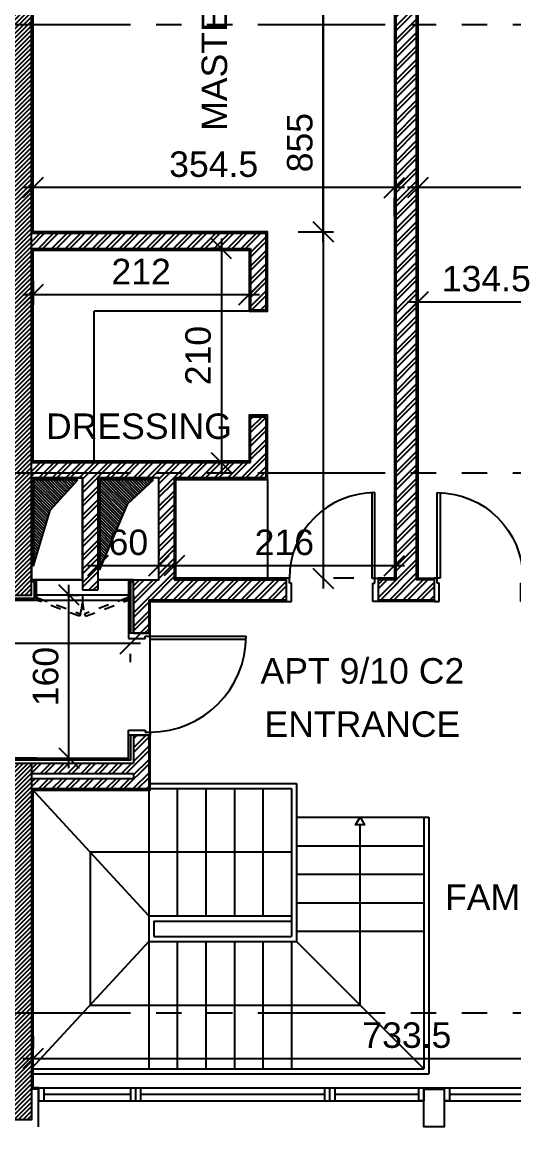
# Model space of a CAD drawing. Extents: x 186.8 to 246.9, y -2.6 to 70.8.
# Drawn here: x 211.07 to 215.9, y 6.43 to 17.27 of the extents above; entities that cross this region are included whole.
import ezdxf
from ezdxf.enums import TextEntityAlignment as Align

# ---------------------------------------------------------------- set-up
doc = ezdxf.new("R2010")
doc.units = 0
doc.header["$MEASUREMENT"] = 0
doc.header["$PDMODE"] = 35
doc.header["$PDSIZE"] = 0.3
doc.linetypes.add('AXIS_100$0$A-AXIS$0$PHANTOM', pattern=[2.5, 1.25, -0.25, 0.25, -0.25, 0.25, -0.25])
doc.linetypes.add('HIDDEN2', pattern=[0.1875, 0.125, -0.0625])
doc.layers.get('0').update_dxf_attribs({"linetype": 'CONTINUOUS'})
doc.layers.get('DEFPOINTS').update_dxf_attribs({"linetype": 'CONTINUOUS'})
for name, color, linetype in [('A-ALU', 9, 'CONTINUOUS'), ('A-closet', 252, 'CONTINUOUS'), ('a-dim', 3, 'CONTINUOUS'), ('A-DOORS', 1, 'CONTINUOUS'), ('A-FLOR-STRS-ARO', 1, 'CONTINUOUS'), ('A-HATCH-CONC', 8, 'CONTINUOUS'), ('A-HATCH-WALL', 8, 'CONTINUOUS'), ('A-NOMENCLATURE', 3, 'CONTINUOUS'), ('A-PLASTER', 8, 'CONTINUOUS'), ('A-PORTE', 1, 'CONTINUOUS'), ('A-proj-wood', 5, 'CONTINUOUS'), ('A-PROJECTION', 9, 'CONTINUOUS'), ('a-revetement', 1, 'CONTINUOUS'), ('A-sect-marble', 1, 'CONTINUOUS'), ('a-shaft', 251, 'CONTINUOUS'), ('A-STAIR', 9, 'CONTINUOUS'), ('A-WALL', 4, 'CONTINUOUS'), ('AXIS_100$0$A-AXIS-100', 10, 'AXIS_100$0$A-AXIS$0$PHANTOM'), ('S-9-10TH$0$A-SHAFT 9-10TH', 8, 'CONTINUOUS'), ('S-9-10TH$0$A-STR 9-10TH', 2, 'CONTINUOUS')]:
    doc.layers.add(name, color=color, linetype=linetype)
doc.styles.add('A100-STEXT', font='ARIAL.TTF', dxfattribs={"height": 0.25})
doc.dimstyles.new('A100-DIM', dxfattribs={"dimtxt": 0.25, "dimasz": 0.2, "dimexe": 0.1, "dimexo": 0.3, "dimgap": 0.1, "dimtad": 1, "dimlfac": 100, "dimrnd": 0.5, "dimdsep": 46, "dimtxsty": 'A100-STEXT', "dimblk1": 'OBLIQUE', "dimblk2": 'OBLIQUE', "dimsah": 1, "dimcen": -0.05, "dimdle": 0.1, "dimclrd": 15, "dimclre": 15, "dimclrt": 256, "dimadec": 0, "dimazin": 0, "dimtfac": 0.28, "dimtix": 1, "dimtmove": 2, "dimatfit": 3, "dimldrblk": 'OBLIQUE', "dimfxl": 0, "dimtolj": 1, "dimarcsym": 0})
pattern_1 = [(45, (195.38718, -3e-10), (-0.06629126, 0.06629126), []), (45, (195.43137, -3e-10), (-0.06629126, 0.06629126), [])]

# ---------------------------------------------------------------- blocks, each defined once
blk = doc.blocks.new('P90E23D')
at = {"layer": 'A-PORTE'}
for p, q in [((0, 0), (0, -0.05)), ((0.23, 0), (0, 0)), ((0.23, -0.03), (0.23, 0)), ((0, -0.05), (0.18, -0.05)), ((0.18, -0.05), (0.18, -0.03)), ((0.18, -0.03), (0.23, -0.03)), ((0, -0.9), (0, -0.85)), ((0, -0.85), (0.18, -0.85)), ((0.18, -0.85), (0.18, -0.87)), ((1.07, -0.84), (0.23, -0.84)), ((0.23, -0.84), (0.23, -0.88)), ((0.23, -0.9), (0, -0.9)), ((0.18, -0.87), (0.23, -0.87)), ((0.23, -0.87), (1.07, -0.87)), ((0.23, -0.87), (0.23, -0.9))]:
    blk.add_line(p, q, dxfattribs=at)
blk.add_arc((0.23, -0.87), 0.84, 0, 90, dxfattribs=at)
blk = doc.blocks.new('P100E21.5D')
at = {"layer": 'A-PORTE'}
for p, q in [((0.03, 0.215), (0.03, 1.155)), ((0.06, 1.155), (0.06, 0.215)), ((0.03, 0.215), (0, 0.215)), ((0, 0.215), (0, 0)), ((0.06, 0.215), (0.02, 0.215)), ((0.03, 0.165), (0.03, 0.215)), ((0.05, 0.165), (0.03, 0.165)), ((0.05, 0), (0.05, 0.165)), ((0.95, 0), (0.95, 0.165)), ((0.95, 0.165), (0.97, 0.165)), ((0.97, 0.215), (1, 0.215)), ((0.97, 0.165), (0.97, 0.215)), ((1, 0.215), (1, 0)), ((0, 0), (0.05, 0)), ((1, 0), (0.95, 0))]:
    blk.add_line(p, q, dxfattribs=at)
blk.add_arc((0.03, 0.215), 0.94, 0, 90, dxfattribs=at)
blk = doc.blocks.new('A$C5D3262F0')
at = {"layer": 'A-ALU'}
for p, q in [((15.848, 6.815), (15.848, 6.685)), ((15.848, 6.815), (19.628, 6.815)), ((15.898, 6.815), (15.898, 6.685)), ((15.899, 6.75), (16.748, 6.75)), ((16.748, 6.815), (16.748, 6.685)), ((16.798, 6.815), (16.798, 6.685)), ((16.848, 6.815), (16.848, 6.685)), ((16.848, 6.75), (18.653, 6.75)), ((18.653, 6.815), (18.653, 6.685)), ((18.703, 6.815), (18.703, 6.685)), ((18.753, 6.815), (18.753, 6.685)), ((18.753, 6.75), (19.578, 6.75)), ((19.828, 6.815), (23.058, 6.815)), ((19.879, 6.75), (22.058, 6.75)), ((15.848, 6.685), (19.628, 6.685)), ((19.828, 6.685), (23.058, 6.685))]:
    blk.add_line(p, q, dxfattribs=at)
for points in [[(19.628, 6.685), (19.578, 6.685), (19.578, 6.815), (19.628, 6.815)], [(19.879, 6.685), (19.829, 6.685), (19.829, 6.815), (19.879, 6.815)]]:
    blk.add_lwpolyline(points, close=True, dxfattribs=at)
blk = doc.blocks.new('_OBLIQUE')
at = {"color": 0, "linetype": 'ByBlock'}
blk.add_line((-0.5, -0.5), (0.5, 0.5), dxfattribs=at)
blk = doc.blocks.new('*D72')
at = {"layer": 'a-dim', "color": 15, "lineweight": -2}
for p, q in [((212.236, 11.174), (205.916, 11.174)), ((206.016, 10.992), (206.016, 11.074)), ((212.136, 10.992), (212.136, 11.074))]:
    blk.add_line(p, q, dxfattribs=at)
at = {"layer": 'DEFPOINTS', "color": 0}
for p in [(206.016, 11.292), (212.136, 11.292), (206.016, 11.174)]:
    blk.add_point(p, dxfattribs=at)
at = {"layer": 'a-dim', "color": 15, "lineweight": -2, "xscale": 0.2, "yscale": 0.2, "zscale": 0.2}
for p, rotation in [((206.016, 11.174), 179.9999999977975), ((212.136, 11.174), 359.9999999977975)]:
    blk.add_blockref('_OBLIQUE', p, dxfattribs=dict(at, rotation=rotation))
at = {"layer": 'a-dim', "insert": (209.076, 11.402), "char_height": 0.25, "attachment_point": 5, "rotation": 360, "style": 'A100-STEXT'}
blk.add_mtext('\\A1;612', dxfattribs=at)
blk = doc.blocks.new('*D73')
at = {"layer": 'a-dim', "color": 15, "lineweight": -2}
for p, q in [((211.532, 9.95), (211.532, 11.75)), ((211.516, 11.65), (211.632, 11.65)), ((211.516, 10.05), (211.632, 10.05))]:
    blk.add_line(p, q, dxfattribs=at)
at = {"layer": 'DEFPOINTS', "color": 0}
for p in [(211.216, 11.65), (211.532, 11.65), (211.216, 10.05)]:
    blk.add_point(p, dxfattribs=at)
at = {"layer": 'a-dim', "color": 15, "lineweight": -2, "xscale": 0.2, "yscale": 0.2, "zscale": 0.2}
for p, rotation in [((211.532, 11.65), 90), ((211.532, 10.05), 270)]:
    blk.add_blockref('_OBLIQUE', p, dxfattribs=dict(at, rotation=rotation))
at = {"layer": 'a-dim', "insert": (211.305, 10.85), "char_height": 0.25, "attachment_point": 5, "rotation": 90, "style": 'A100-STEXT'}
blk.add_mtext('\\A1;160', dxfattribs=at)
blk = doc.blocks.new('*D91')
at = {"layer": 'a-dim', "color": 15, "lineweight": -2}
for p, q in [((211.181, 14.735), (211.181, 14.499)), ((213.301, 14.735), (213.301, 14.499)), ((211.081, 14.599), (213.401, 14.599))]:
    blk.add_line(p, q, dxfattribs=at)
at = {"layer": 'DEFPOINTS', "color": 0}
for p in [(211.181, 15.035), (213.301, 15.035), (213.301, 14.599)]:
    blk.add_point(p, dxfattribs=at)
at = {"layer": 'a-dim', "color": 15, "lineweight": -2, "xscale": 0.2, "yscale": 0.2, "zscale": 0.2, "rotation": 180}
blk.add_blockref('_OBLIQUE', (211.181, 14.599), dxfattribs=at)
at = {"layer": 'a-dim', "color": 15, "lineweight": -2, "xscale": 0.2, "yscale": 0.2, "zscale": 0.2}
blk.add_blockref('_OBLIQUE', (213.301, 14.599), dxfattribs=at)
at = {"layer": 'a-dim', "insert": (212.241, 14.825), "char_height": 0.25, "attachment_point": 5, "style": 'A100-STEXT'}
blk.add_mtext('\\A1;212', dxfattribs=at)
blk = doc.blocks.new('*D92')
at = {"layer": 'a-dim', "color": 15, "lineweight": -2}
for p, q in [((213.028, 15.15), (213.028, 12.85)), ((213.016, 15.05), (212.928, 15.05)), ((213.016, 12.95), (212.928, 12.95))]:
    blk.add_line(p, q, dxfattribs=at)
at = {"layer": 'DEFPOINTS', "color": 0}
for p in [(213.316, 15.05), (213.028, 12.95), (213.316, 12.95)]:
    blk.add_point(p, dxfattribs=at)
at = {"layer": 'a-dim', "color": 15, "lineweight": -2, "xscale": 0.2, "yscale": 0.2, "zscale": 0.2}
for p, rotation in [((213.028, 15.05), 90), ((213.028, 12.95), 270)]:
    blk.add_blockref('_OBLIQUE', p, dxfattribs=dict(at, rotation=rotation))
at = {"layer": 'a-dim', "insert": (212.801, 14), "char_height": 0.25, "attachment_point": 5, "rotation": 90, "style": 'A100-STEXT'}
blk.add_mtext('\\A1;210', dxfattribs=at)
blk = doc.blocks.new('*D105')
at = {"layer": 'a-dim', "color": 15, "lineweight": -2}
for p, q in [((214.956, 15.515), (214.956, 15.749)), ((218.501, 15.515), (218.501, 15.749)), ((218.601, 15.649), (214.856, 15.649))]:
    blk.add_line(p, q, dxfattribs=at)
at = {"layer": 'DEFPOINTS', "color": 0}
for p in [(214.956, 15.649), (214.956, 15.215), (218.501, 15.215)]:
    blk.add_point(p, dxfattribs=at)
at = {"layer": 'a-dim', "color": 15, "lineweight": -2, "xscale": 0.2, "yscale": 0.2, "zscale": 0.2}
for p, rotation in [((214.956, 15.649), 180.000001381241), ((218.501, 15.649), 1.38124104154258e-06)]:
    blk.add_blockref('_OBLIQUE', p, dxfattribs=dict(at, rotation=rotation))
at = {"layer": 'a-dim', "insert": (216.728, 15.877), "char_height": 0.25, "attachment_point": 5, "rotation": 0, "style": 'A100-STEXT'}
blk.add_mtext('\\A1;354.5', dxfattribs=at)
blk = doc.blocks.new('*D106')
at = {"layer": 'a-dim', "color": 15, "lineweight": -2}
for p, q in [((214.826, 15.649), (211.081, 15.649)), ((211.181, 15.368), (211.181, 15.549)), ((214.726, 15.368), (214.726, 15.549))]:
    blk.add_line(p, q, dxfattribs=at)
at = {"layer": 'DEFPOINTS', "color": 0}
for p in [(211.181, 15.668), (211.181, 15.649), (214.726, 15.668)]:
    blk.add_point(p, dxfattribs=at)
at = {"layer": 'a-dim', "color": 15, "lineweight": -2, "xscale": 0.2, "yscale": 0.2, "zscale": 0.2}
for p, rotation in [((211.181, 15.649), 180.0000000104901), ((214.726, 15.649), 1.049000886155227e-08)]:
    blk.add_blockref('_OBLIQUE', p, dxfattribs=dict(at, rotation=rotation))
at = {"layer": 'a-dim', "insert": (212.953, 15.877), "char_height": 0.25, "attachment_point": 5, "rotation": 0, "style": 'A100-STEXT'}
blk.add_mtext('\\A1;354.5', dxfattribs=at)
blk = doc.blocks.new('*D107')
at = {"layer": 'a-dim', "color": 15, "lineweight": -2}
for p, q in [((214.027, 15.115), (214.027, 20.465)), ((213.781, 20.365), (214.127, 20.365)), ((213.781, 15.215), (214.127, 15.215))]:
    blk.add_line(p, q, dxfattribs=at)
at = {"layer": 'DEFPOINTS', "color": 0}
for p in [(213.481, 20.365), (214.027, 20.365), (213.481, 15.215)]:
    blk.add_point(p, dxfattribs=at)
at = {"layer": 'a-dim', "color": 15, "lineweight": -2, "xscale": 0.2, "yscale": 0.2, "zscale": 0.2}
for p, rotation in [((214.027, 20.365), 90), ((214.027, 15.215), 270)]:
    blk.add_blockref('_OBLIQUE', p, dxfattribs=dict(at, rotation=rotation))
at = {"layer": 'a-dim', "insert": (213.799, 17.79), "char_height": 0.25, "attachment_point": 5, "rotation": 90, "style": 'A100-STEXT'}
blk.add_mtext('\\A1;515', dxfattribs=at)
blk = doc.blocks.new('*D108')
at = {"layer": 'a-dim', "color": 15, "lineweight": -2}
for p, q in [((214.027, 20.465), (214.027, 11.715)), ((213.781, 20.365), (214.127, 20.365)), ((214.327, 11.815), (214.127, 11.815))]:
    blk.add_line(p, q, dxfattribs=at)
at = {"layer": 'DEFPOINTS', "color": 0}
for p in [(213.481, 20.365), (214.027, 11.815), (214.027, 11.815)]:
    blk.add_point(p, dxfattribs=at)
at = {"layer": 'a-dim', "color": 15, "lineweight": -2, "xscale": 0.2, "yscale": 0.2, "zscale": 0.2}
for p, rotation in [((214.027, 20.365), 90), ((214.027, 11.815), 270)]:
    blk.add_blockref('_OBLIQUE', p, dxfattribs=dict(at, rotation=rotation))
at = {"layer": 'a-dim', "insert": (213.799, 16.09), "char_height": 0.25, "attachment_point": 5, "rotation": 90, "style": 'A100-STEXT'}
blk.add_mtext('\\A1;855', dxfattribs=at)
blk = doc.blocks.new('*D111')
at = {"layer": 'a-dim', "color": 15, "lineweight": -2}
for p, q in [((211.181, 7.319), (211.181, 7.201)), ((218.516, 7.319), (218.516, 7.201)), ((211.081, 7.101), (218.616, 7.101))]:
    blk.add_line(p, q, dxfattribs=at)
at = {"layer": 'DEFPOINTS', "color": 0}
for p in [(218.516, 7.101), (211.181, 7.019), (218.516, 7.019)]:
    blk.add_point(p, dxfattribs=at)
at = {"layer": 'a-dim', "color": 15, "lineweight": -2, "xscale": 0.2, "yscale": 0.2, "zscale": 0.2, "rotation": 180}
blk.add_blockref('_OBLIQUE', (211.181, 7.101), dxfattribs=at)
at = {"layer": 'a-dim', "color": 15, "lineweight": -2, "xscale": 0.2, "yscale": 0.2, "zscale": 0.2}
blk.add_blockref('_OBLIQUE', (218.516, 7.101), dxfattribs=at)
at = {"layer": 'a-dim', "insert": (214.848, 7.329), "char_height": 0.25, "attachment_point": 5, "style": 'A100-STEXT'}
blk.add_mtext('\\A1;733.5', dxfattribs=at)
blk = doc.blocks.new('*D112')
at = {"layer": 'a-dim', "color": 15, "lineweight": -2}
for p, q in [((211.816, 12.1), (211.816, 12.039)), ((212.416, 12.1), (212.416, 12.039)), ((211.716, 11.939), (212.516, 11.939))]:
    blk.add_line(p, q, dxfattribs=at)
at = {"layer": 'DEFPOINTS', "color": 0}
for p in [(212.416, 11.939), (211.816, 11.8), (212.416, 11.8)]:
    blk.add_point(p, dxfattribs=at)
at = {"layer": 'a-dim', "color": 15, "lineweight": -2, "xscale": 0.2, "yscale": 0.2, "zscale": 0.2, "rotation": 180}
blk.add_blockref('_OBLIQUE', (211.816, 11.939), dxfattribs=at)
at = {"layer": 'a-dim', "color": 15, "lineweight": -2, "xscale": 0.2, "yscale": 0.2, "zscale": 0.2}
blk.add_blockref('_OBLIQUE', (212.416, 11.939), dxfattribs=at)
at = {"layer": 'a-dim', "insert": (212.116, 12.166), "char_height": 0.25, "attachment_point": 5, "style": 'A100-STEXT'}
blk.add_mtext('\\A1;60', dxfattribs=at)
blk = doc.blocks.new('*D113')
at = {"layer": 'a-dim', "color": 15, "lineweight": -2}
for p, q in [((214.956, 14.915), (214.956, 14.425)), ((216.301, 14.915), (216.301, 14.425)), ((216.401, 14.525), (214.856, 14.525))]:
    blk.add_line(p, q, dxfattribs=at)
at = {"layer": 'DEFPOINTS', "color": 0}
for p in [(214.956, 15.215), (216.301, 15.215), (214.956, 14.525)]:
    blk.add_point(p, dxfattribs=at)
at = {"layer": 'a-dim', "color": 15, "lineweight": -2, "xscale": 0.2, "yscale": 0.2, "zscale": 0.2, "rotation": 180}
blk.add_blockref('_OBLIQUE', (214.956, 14.525), dxfattribs=at)
at = {"layer": 'a-dim', "color": 15, "lineweight": -2, "xscale": 0.2, "yscale": 0.2, "zscale": 0.2}
blk.add_blockref('_OBLIQUE', (216.301, 14.525), dxfattribs=at)
at = {"layer": 'a-dim', "insert": (215.628, 14.753), "char_height": 0.25, "attachment_point": 5, "style": 'A100-STEXT'}
blk.add_mtext('\\A1;134.5', dxfattribs=at)
blk = doc.blocks.new('*D114')
at = {"layer": 'a-dim', "color": 15, "lineweight": -2}
for p, q in [((212.566, 12.5), (212.566, 11.839)), ((214.726, 12.5), (214.726, 11.839)), ((212.466, 11.939), (214.826, 11.939))]:
    blk.add_line(p, q, dxfattribs=at)
at = {"layer": 'DEFPOINTS', "color": 0}
for p in [(212.566, 12.8), (214.726, 12.8), (214.726, 11.939)]:
    blk.add_point(p, dxfattribs=at)
at = {"layer": 'a-dim', "color": 15, "lineweight": -2, "xscale": 0.2, "yscale": 0.2, "zscale": 0.2, "rotation": 180}
blk.add_blockref('_OBLIQUE', (212.566, 11.939), dxfattribs=at)
at = {"layer": 'a-dim', "color": 15, "lineweight": -2, "xscale": 0.2, "yscale": 0.2, "zscale": 0.2}
blk.add_blockref('_OBLIQUE', (214.726, 11.939), dxfattribs=at)
at = {"layer": 'a-dim', "insert": (213.646, 12.166), "char_height": 0.25, "attachment_point": 5, "style": 'A100-STEXT'}
blk.add_mtext('\\A1;216', dxfattribs=at)

msp = doc.modelspace()

# ---------------------------------------------------------------- hatches: boundary and pattern name
at = {"layer": 'A-HATCH-CONC'}
h = msp.add_hatch(dxfattribs=at)
h.set_pattern_fill('ANSI31', color=256, scale=0.25, style=0)
h.set_pattern_definition([(45, (195.387175, 0), (-0.022097087, 0.022097087), [])])
h.paths.add_polyline_path([(211.16554, 19.53), (210.86554, 19.53), (210.86554, 17.55), (207.26554, 17.55), (207.26554, 19.53), (206.96554, 19.53), (206.96554, 11.65), (207.26554, 11.65), (207.26554, 17.25), (210.86554, 17.25), (210.86554, 11.65), (211.16554, 11.65)])
h.paths.add_polyline_path([(211.16554, 22.5262), (210.86554, 22.5262), (210.86554, 20.33), (211.16554, 20.33)])
h.paths.add_polyline_path([(207.26554, 22.5262), (206.96554, 22.5262), (206.96554, 20.33), (207.26554, 20.33)])
h.paths.add_polyline_path([(211.16554, 10), (210.44054, 10), (210.44054, 9.75), (210.86554, 9.75), (210.86554, 7.85), (207.26554, 7.85), (207.26554, 9.75), (207.69054, 9.75), (207.69054, 10), (206.96554, 10), (206.96554, 6.5), (207.26554, 6.5), (207.26554, 7.55), (210.86554, 7.55), (210.86554, 6.5), (211.16554, 6.5)])
at = {"layer": 'A-HATCH-WALL'}
h = msp.add_hatch(dxfattribs=at)
h.set_pattern_fill('ANSI32', color=256, scale=0.25, style=0)
h.set_pattern_definition(pattern_1)
h.paths.add_polyline_path([(214.94054, 20.365), (214.74054, 20.365), (214.74054, 11.8), (214.56554, 11.8), (214.56554, 11.6), (215.11554, 11.6), (215.11554, 11.8), (214.94054, 11.8)])
h = msp.add_hatch(dxfattribs=at)
h.set_pattern_fill('ANSI32', color=256, scale=0.25, style=0)
h.set_pattern_definition(pattern_1)
h.paths.add_polyline_path([(213.46554, 15.2), (211.16554, 15.2), (211.16554, 15.05), (213.31554, 15.05), (213.31554, 14.45), (213.46554, 14.45)])
h = msp.add_hatch(dxfattribs=at)
h.set_pattern_fill('ANSI32', color=256, scale=0.25, style=0)
h.set_pattern_definition(pattern_1)
h.paths.add_polyline_path([(213.46554, 13.4), (213.31554, 13.4), (213.31554, 12.95), (211.16554, 12.95), (211.16554, 12.8), (211.66554, 12.8), (211.66554, 11.7), (211.81554, 11.7), (211.81554, 12.8), (212.41554, 12.8), (212.41554, 11.8), (212.16554, 11.8), (212.16554, 11.275), (212.31554, 11.275), (212.31554, 11.6), (213.66554, 11.6), (213.66554, 11.8), (212.56554, 11.8), (212.56554, 12.8), (213.46554, 12.8)])
h = msp.add_hatch(dxfattribs=at)
h.set_pattern_fill('ANSI32', color=256, scale=0.25, style=0)
h.set_pattern_definition(pattern_1)
h.paths.add_polyline_path([(212.31554, 10.275), (212.16554, 10.275), (212.16554, 10), (211.16554, 10), (211.16554, 9.9), (212.16554, 9.9), (212.16554, 9.85), (211.16554, 9.85), (211.16554, 9.75), (212.31554, 9.75)])
at = {"layer": 'a-shaft'}
h = msp.add_hatch(dxfattribs=at)
h.set_pattern_fill('_USER', color=256, scale=0.02, angle=315, style=0, pattern_type=0)
h.set_pattern_definition([(315, (200.087175, -1e-10), (0.014142136, 0.014142136), [])])
h.paths.add_polyline_path([(211.34977, 12.48321), (211.62026, 12.78), (211.18554, 12.78), (211.18554, 11.93618)])
h = msp.add_hatch(dxfattribs=at)
h.set_pattern_fill('_USER', color=256, scale=0.02, angle=315, style=0, pattern_type=0)
h.set_pattern_definition([(315, (201.487175, -8e-11), (0.014142136, 0.014142136), [])])
h.paths.add_polyline_path([(212.109, 12.54822), (212.36383, 12.78), (211.83554, 12.78), (211.83554, 11.899)])

# ---------------------------------------------------------------- linework, layer by layer
at = {"layer": 'A-closet'}
for p, q in [((213.30054, 14.435), (211.78054, 14.435)), ((211.78054, 12.965), (211.78054, 14.435)), ((213.48054, 12.785), (213.48054, 11.815))]:
    msp.add_line(p, q, dxfattribs=at)
at = {"layer": 'A-DOORS', "ltscale": 4}
msp.add_line((211.66554, 11.65), (211.66554, 11.6), dxfattribs=at)
at = {"layer": 'A-DOORS'}
msp.add_lwpolyline([(212.11554, 11.65), (211.21554, 11.65), (211.21554, 11.6), (212.11554, 11.6)], close=True, dxfattribs=at)
at = {"layer": 'A-DOORS', "linetype": 'HIDDEN2', "ltscale": 0.5}
for points in [[(211.22435, 11.6234), (211.64551, 11.4649), (211.63671, 11.44151), (211.21554, 11.6)], [(212.10674, 11.6234), (211.68557, 11.4649), (211.69438, 11.44151), (212.11554, 11.6)]]:
    msp.add_lwpolyline(points, close=True, dxfattribs=at)
for centre, start, end in [((211.18343, 11.60245), 343.4238, 359.709064), ((212.14766, 11.60245), 180.290936, 196.5762)]:
    msp.add_arc(centre, 0.48212, start, end, dxfattribs=at)
at = {"layer": 'A-FLOR-STRS-ARO'}
msp.add_lwpolyline([(214.38927, 9.47), (214.43257, 9.395), (214.34597, 9.395)], close=True, dxfattribs=at)
msp.add_lwpolyline([(213.71554, 9.125), (211.74054, 9.125), (211.74054, 7.62627), (214.38927, 7.62627), (214.38927, 9.395)], dxfattribs=at)
at = {"layer": 'A-PLASTER'}
for points in [[(213.66554, 11.815), (212.58054, 11.815), (212.58054, 12.785), (213.48054, 12.785), (213.48054, 13.415), (213.30054, 13.415), (213.30054, 12.965), (211.18054, 12.965), (211.18054, 15.035), (213.30054, 15.035), (213.30054, 14.435), (213.48054, 14.435), (213.48054, 15.215), (211.18054, 15.215), (211.18054, 20.365), (211.96554, 20.365), (211.96554, 20.38)], [(214.72554, 20.365), (214.72554, 11.815), (214.56554, 11.815)], [(214.95554, 20.365), (214.95554, 11.815), (215.14054, 11.815)], [(211.23554, 6.8), (211.23554, 6.815), (211.18054, 6.815), (211.18054, 9.735), (212.33054, 9.735), (212.33054, 11.585), (213.66554, 11.585)], [(215.14054, 11.585), (214.56554, 11.585)], [(215.01554, 6.8), (215.01554, 6.815), (215.21584, 6.815), (215.21554, 6.8)]]:
    msp.add_lwpolyline(points, dxfattribs=at)
at = {"layer": 'A-proj-wood'}
for points in [[(212.16554, 11.8), (212.11554, 11.8), (212.11554, 11.275)], [(212.16554, 11.78), (212.13554, 11.78), (212.13554, 11.275)], [(212.13554, 10.275), (212.13554, 10.03), (211.21554, 10.03), (211.21554, 10.05), (212.11554, 10.05), (212.11554, 10.275)]]:
    msp.add_lwpolyline(points, dxfattribs=at)
at = {"layer": 'A-PROJECTION', "ltscale": 4}
for p, q in [((211.66554, 11.8), (211.18054, 11.8)), ((212.15054, 11.8), (211.81554, 11.8))]:
    msp.add_line(p, q, dxfattribs=at)
at = {"layer": 'a-revetement'}
for p, q in [((211.23554, 6.8), (211.16554, 6.8)), ((211.23554, 6.43), (211.23554, 6.8))]:
    msp.add_line(p, q, dxfattribs=at)
msp.add_lwpolyline([(215.01554, 6.8), (215.21554, 6.8), (215.21554, 6.43), (215.01554, 6.43)], close=True, dxfattribs=at)
at = {"layer": 'A-sect-marble'}
for points in [[(208.36554, 11.6), (211.21554, 11.6), (211.21554, 11.8), (211.16554, 11.8)], [(208.36554, 11.62), (211.19554, 11.62), (211.19554, 11.78), (211.16554, 11.78)], [(211.21554, 10.05), (210.39054, 10.05)], [(211.21554, 10.03), (210.41054, 10.03)]]:
    msp.add_lwpolyline(points, dxfattribs=at)
at = {"layer": 'a-shaft'}
for points in [[(211.62026, 12.78), (211.18554, 12.78), (211.18554, 11.93618), (211.34977, 12.48321)], [(212.36383, 12.78), (211.83554, 12.78), (211.83554, 11.899), (212.109, 12.54822)]]:
    msp.add_lwpolyline(points, close=True, dxfattribs=at)
at = {"layer": 'A-STAIR'}
for p, q in [((212.31554, 9.8), (213.76554, 9.8)), ((213.76554, 9.8), (213.76554, 8.25)), ((212.31554, 8.5), (211.16554, 9.75)), ((212.31554, 9.75), (212.31554, 7)), ((212.31554, 9.75), (213.71554, 9.75)), ((212.59554, 9.75), (212.59554, 8.5)), ((212.87554, 9.75), (212.87554, 8.5)), ((213.15554, 9.75), (213.15554, 8.5)), ((213.43554, 9.75), (213.43554, 8.5)), ((213.71554, 9.75), (213.71554, 9.47)), ((213.71554, 9.75), (213.71554, 8.3)), ((213.76554, 9.47), (215.06554, 9.47)), ((215.01554, 9.47), (215.01554, 7)), ((215.06554, 9.47), (215.06554, 6.95)), ((213.76554, 9.19), (215.01554, 9.19)), ((213.76554, 8.91), (215.01554, 8.91)), ((213.76554, 8.63), (215.01554, 8.63)), ((212.31554, 8.5), (213.71554, 8.5)), ((212.36554, 8.45), (213.71554, 8.45)), ((212.36554, 8.45), (212.36554, 8.3)), ((213.76554, 8.35), (215.01554, 8.35)), ((212.31554, 8.25), (211.16554, 7.00254)), ((212.31554, 8.25), (213.76554, 8.25)), ((212.36554, 8.3), (213.71554, 8.3)), ((212.59554, 8.25), (212.59554, 7)), ((212.87554, 8.25), (212.87554, 7)), ((213.15554, 8.25), (213.15554, 7)), ((213.43554, 8.25), (213.43554, 7)), ((213.71554, 8.25), (213.71554, 7)), ((213.76554, 8.25), (215.01554, 7)), ((211.16554, 7), (215.01554, 7)), ((211.16554, 6.95), (215.06554, 6.95))]:
    msp.add_line(p, q, dxfattribs=at)
at = {"layer": 'A-WALL'}
for p, q in [((214.74054, 20.365), (214.74054, 11.8)), ((214.94054, 20.365), (214.94054, 11.8)), ((211.16554, 15.2), (213.46554, 15.2)), ((213.46554, 15.2), (213.46554, 14.45)), ((211.16554, 15.05), (213.31554, 15.05)), ((213.31554, 15.05), (213.31554, 14.45)), ((213.31554, 14.45), (213.46554, 14.45)), ((213.31554, 12.95), (213.31554, 13.4)), ((213.31554, 13.4), (213.46554, 13.4)), ((213.46554, 13.4), (213.46554, 12.8)), ((211.16554, 12.95), (213.31554, 12.95)), ((211.16554, 12.8), (211.66554, 12.8)), ((211.66554, 12.8), (211.66554, 11.7)), ((211.81554, 12.8), (211.81554, 11.7)), ((212.41554, 12.8), (211.81554, 12.8)), ((212.41554, 11.8), (212.41554, 12.8)), ((213.46554, 12.8), (212.56554, 12.8)), ((212.56554, 12.8), (212.56554, 11.8)), ((212.16554, 11.8), (212.41554, 11.8)), ((212.16554, 11.275), (212.16554, 11.8)), ((212.56554, 11.8), (213.66554, 11.8)), ((213.66554, 11.8), (213.66554, 11.6)), ((214.74054, 11.8), (214.56554, 11.8)), ((214.56554, 11.8), (214.56554, 11.6)), ((215.11554, 11.8), (214.94054, 11.8)), ((215.11554, 11.8), (215.11554, 11.6)), ((211.66554, 11.7), (211.81554, 11.7)), ((212.16554, 11.65), (212.16554, 11.275)), ((212.31554, 11.6), (212.31554, 11.275)), ((213.66554, 11.6), (212.31554, 11.6)), ((212.31554, 11.6), (212.31554, 11.275)), ((215.11554, 11.6), (214.56554, 11.6)), ((212.16554, 11.275), (212.31554, 11.275)), ((212.31554, 11.275), (212.16554, 11.275)), ((212.16554, 10.275), (212.31554, 10.275)), ((212.16554, 10.275), (212.16554, 10)), ((212.31554, 10.275), (212.31554, 9.75)), ((211.16554, 10), (212.16554, 10)), ((211.16554, 9.9), (212.16554, 9.9)), ((212.16554, 9.9), (212.16554, 9.85)), ((211.16554, 9.85), (212.16554, 9.85)), ((211.16554, 9.75), (212.31554, 9.75))]:
    msp.add_line(p, q, dxfattribs=at)
at = {"layer": 'AXIS_100$0$A-AXIS-100'}
for p, q in [((193.38718, 17.25), (219.71554, 17.25)), ((193.38718, 12.85), (240.59652, 12.85)), ((193.38718, 7.55), (219.71554, 7.55))]:
    msp.add_line(p, q, dxfattribs=at)
at = {"layer": 'S-9-10TH$0$A-SHAFT 9-10TH'}
for points in [[(211.16554, 11.8), (211.66554, 11.8), (211.66554, 12.8), (211.16554, 12.8)], [(211.81554, 12.8), (211.81554, 11.8), (212.41554, 11.8), (212.41554, 12.8)]]:
    msp.add_lwpolyline(points, close=True, dxfattribs=at)
msp.add_lwpolyline([(211.16554, 11.8), (211.66554, 11.8)], dxfattribs=at)
at = {"layer": 'S-9-10TH$0$A-STR 9-10TH'}
for points in [[(206.96554, 19.53), (206.96554, 11.65), (207.26554, 11.65), (207.26554, 17.25), (210.86554, 17.25), (210.86554, 11.65), (211.16554, 11.65), (211.16554, 19.53), (210.86554, 19.53), (210.86554, 17.55), (207.26554, 17.55), (207.26554, 19.53)], [(207.69054, 10), (207.69054, 9.75), (207.26554, 9.75), (207.26554, 7.85), (210.86554, 7.85), (210.86554, 9.75), (210.44054, 9.75), (210.44054, 10), (211.16554, 10), (211.16554, 6.5), (210.86554, 6.5), (210.86554, 7.55), (207.26554, 7.55), (207.26554, 6.5), (206.96554, 6.5), (206.96554, 10)]]:
    msp.add_lwpolyline(points, close=True, dxfattribs=at)

# ---------------------------------------------------------------- block references
at = {"layer": 'A-ALU'}
msp.add_blockref('A$C5D3262F0', (195.38718, 0), dxfattribs=at)
at = {"layer": 'A-DOORS'}
for name, p, rotation in [('P90E23D', (213.66554, 11.585), 90), ('P100E21.5D', (212.11554, 11.275), 270)]:
    msp.add_blockref(name, p, dxfattribs=dict(at, rotation=rotation))
at = {"layer": 'A-DOORS', "xscale": -1, "rotation": 270}
msp.add_blockref('P90E23D', (216.01554, 11.585), dxfattribs=at)

# ---------------------------------------------------------------- texts
at = {"layer": 'A-NOMENCLATURE', "style": 'A100-STEXT'}
msp.add_text('MASTER BEDROOM 2', height=0.25, rotation=90, dxfattribs=at).set_placement((212.95942, 18.02946), align=Align.MIDDLE)
for s, p in [('DRESSING', (212.21908, 13.30693)), ('APT 9/10 C2', (214.41212, 10.91072)), ('ENTRANCE', (214.41212, 10.38307)), ('FAMILY LIVING', (216.47444, 8.68506))]:
    msp.add_text(s, height=0.25, dxfattribs=at).set_placement(p, align=Align.MIDDLE)

# ---------------------------------------------------------------- dimensions: what is measured, and where the dimension line sits
at = {"layer": 'a-dim'}
for p1, p2, distance, picture, middle in [((213.48054, 15.215), (213.48054, 20.365), -0.54657, '*D107', (213.79947, 17.79)), ((214.72554, 15.66813), (211.18054, 15.66813), 0.01907, '*D106', (212.95304, 15.87679)), ((218.50054, 15.215), (214.95554, 15.215), -0.43407, '*D105', (216.72804, 15.87679)), ((216.30054, 15.215), (214.95554, 15.215), 0.69004, '*D113', (215.62804, 14.75268)), ((213.31554, 15.05), (213.31554, 12.95), -0.28711, '*D92', (212.80079, 14)), ((211.18054, 15.035), (213.30054, 15.035), -0.43591, '*D91', (212.24054, 14.8246)), ((212.56554, 12.8), (214.72554, 12.8), -0.86149, '*D114', (213.64554, 12.16615)), ((211.81554, 11.8), (212.41554, 11.8), 0.13851, '*D112', (212.11554, 12.16615)), ((211.21554, 10.05), (211.21554, 11.65), -0.31673, '*D73', (211.30463, 10.85)), ((212.13554, 11.29169), (206.01554, 11.29169), 0.11728, '*D72', (209.07554, 11.40205)), ((211.18054, 7.01881), (218.51554, 7.01881), 0.08212, '*D111', (214.84804, 7.32866))]:
    dim = msp.add_aligned_dim(p1=p1, p2=p2, distance=distance, dimstyle='A100-DIM', dxfattribs=at)
    dim.commit()
    dim.dimension.update_dxf_attribs({"geometry": picture, "text_midpoint": middle})
dim = msp.add_linear_dim(base=(214.02711, 11.815), p1=(213.48054, 20.365), p2=(214.02711, 11.815), angle=270, dimstyle='A100-DIM', dxfattribs=at)
dim.commit()
dim.dimension.update_dxf_attribs({"geometry": '*D108', "text_midpoint": (213.79947, 16.09)})

doc.saveas('drawing.dxf')
